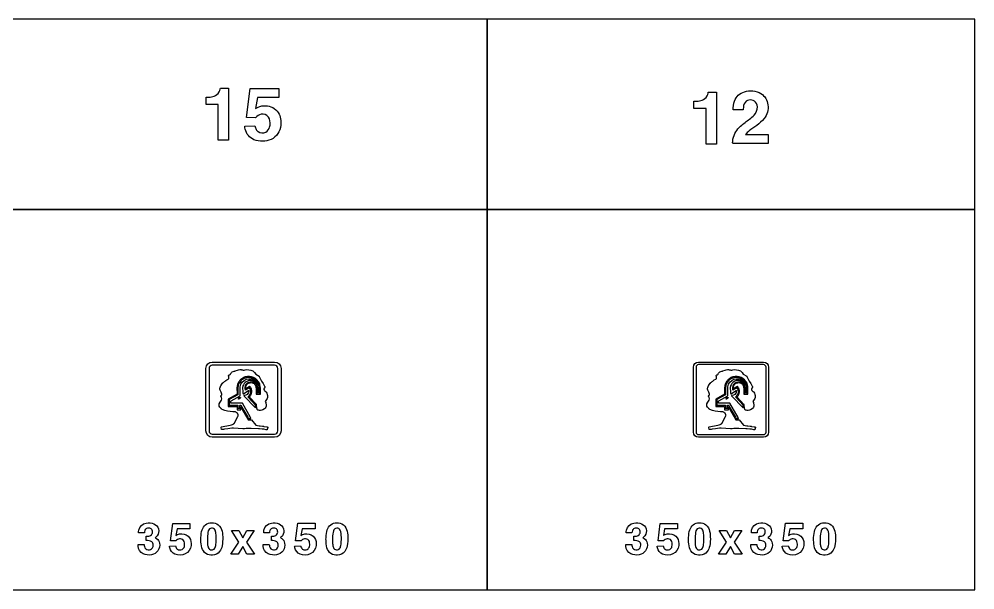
# Model space of a CAD drawing. Extents: x 0 to 18160, y 0 to 2655.
# Drawn here: x 13711 to 18160, y 0 to 2655 of the extents above; entities that cross this region are included whole.
import ezdxf

# ---------------------------------------------------------------- set-up
doc = ezdxf.new("R2010")
doc.units = 0
doc.header["$MEASUREMENT"] = 0

msp = doc.modelspace()

# ---------------------------------------------------------------- linework, layer by layer
for points in [[(13620, 1770), (15890, 1770), (15890, 2655), (13620, 2655)], [(15890, 1770), (18160, 1770), (18160, 2655), (15890, 2655)], [(13620, 0), (15890, 0), (15890, 1770), (13620, 1770)], [(15890, 0), (18160, 0), (18160, 1770), (15890, 1770)], [(14734.2, 221.783), (14699.1, 276.333), (14733.9, 276.333), (14752.1, 242.281), (14770.8, 276.333), (14805, 276.333), (14769.4, 222.304), (14806, 166.285), (14771.4, 166.285), (14751.6, 202.375), (14731.2, 166.285), (14697, 166.285)], [(17004.2, 221.783), (16969.1, 276.333), (17003.9, 276.333), (17022.1, 242.281), (17040.8, 276.333), (17075, 276.333), (17039.4, 222.304), (17076, 166.285), (17041.4, 166.285), (17021.6, 202.375), (17001.2, 166.285), (16967, 166.285)]]:
    msp.add_lwpolyline(points, close=True)
for points in [[(14580.9, 2291.94), (14594.1, 2291.94, 0.0261527), (14600.1, 2292.61, 0.0824327), (14624.9, 2299.84, 0.211118), (14644.9, 2323.58, 0.0230957), (14647.6, 2333.49), (14685.7, 2333.49), (14685.7, 2091.51), (14637.1, 2091.51), (14637.1, 2258.53), (14580.9, 2258.53)], [(14761, 2156.5), (14808, 2158.28, 0.0452719), (14814.4, 2142.04, 0.0567733), (14819.1, 2135.17, 0.070207), (14823.5, 2131.7, 0.264984), (14859.6, 2129.8, 0.20748), (14877, 2152.9, 0.147389), (14875.8, 2190.94, 0.308532), (14846.4, 2212.34, 0.215743), (14816.7, 2202.11, 0.028781), (14811.3, 2195.87), (14768.7, 2197.89), (14786.5, 2332.56), (14920.5, 2332.56), (14920.5, 2290.7), (14820.1, 2290.7), (14811.1, 2238.69, -0.0211252), (14824, 2246.23, -0.121371), (14857.4, 2252.08, -0.244671), (14917.2, 2220.12, -0.173069), (14928.7, 2161, -0.256779), (14883.6, 2095.01, -0.199585), (14804, 2093.94, -0.245625), (14763.7, 2142.83, -0.0170062)], [(16852.4, 2273.43), (16865.5, 2273.43, 0.0261527), (16871.5, 2274.1, 0.0824327), (16896.4, 2281.32, 0.211118), (16916.4, 2305.06, 0.0230957), (16919, 2314.97), (16957.1, 2314.97), (16957.1, 2072.99), (16908.5, 2072.99), (16908.5, 2240.01), (16852.4, 2240.01)], [(17032.5, 2075.98, -0.0640343), (17033.8, 2096.92, -0.161687), (17069.6, 2157.46, -0.0283718), (17111.4, 2189.85, 0.0545111), (17132.3, 2207.78, 0.192461), (17147.3, 2247.31, 0.234238), (17133.7, 2273.69, 0.196223), (17108.4, 2278.47, 0.252425), (17086.4, 2261.29, 0.0856617), (17082.3, 2244.27, 0.0202329), (17081.6, 2232.58), (17034.9, 2232.58, -0.0983795), (17041, 2273.89, -0.245047), (17087.1, 2317.02, -0.207102), (17164.1, 2308.69, -0.233443), (17196.6, 2256.36, -0.20961), (17178.4, 2192.18, -0.0785124), (17144.5, 2160.7, 0.0107372), (17108.7, 2134.91, 0.0665092), (17092.8, 2118.88), (17197.3, 2118.88), (17197.3, 2075.98)], [(14610, 709.996, -0.414213), (14580, 739.996), (14580, 1030, -0.414213), (14610, 1060), (14900, 1060, -0.414213), (14930, 1030), (14930, 739.996, -0.414213), (14900, 709.996)], [(14610, 724.996), (14900, 724.996, 0.414213), (14915, 739.996), (14915, 1030, 0.414213), (14900, 1045), (14610, 1045, 0.414213), (14595, 1030), (14595, 739.996, 0.414213)], [(14769.3, 1024.77), (14779.6, 1024.32, -0.272381), (14812.1, 1003.29), (14827.9, 993.55, -0.0351488), (14829.7, 990.036), (14838.7, 971.473), (14847.5, 959.996), (14853.3, 947.696, 0.00452039), (14854.5, 945.533, -0.139733), (14855, 943.759, -0.0552979), (14854.7, 942.794, -0.0368354), (14853.6, 939.838, -0.0933), (14852.3, 938.413, 0.0385909), (14850.9, 937.06, 0.171669), (14850.2, 935.029, 0.0879927), (14850.6, 931.899, 0.131891), (14855.2, 924.816, 0.00814325), (14858.8, 922.054, -0.110819), (14860.6, 919.823, -0.0505202), (14865.5, 908.883, -0.137209), (14865.9, 891.002), (14856.9, 875.92, -0.114361), (14861.2, 858.681, -0.236911), (14852.9, 842.165), (14845.8, 837.293, -0.0916624), (14834.1, 834.919, -0.0766709), (14825, 835.53, -0.0634186), (14820.5, 837.311, -0.192413), (14818.6, 839.961, -0.0559791), (14818, 843.531), (14816.4, 861.94, -0.0151754), (14815.2, 862.735), (14783, 896.147, -0.0367297), (14782.6, 896.633, -0.105795), (14782.6, 897.017, -0.0630443), (14783.2, 897.771, -0.00801336), (14783.8, 898.353, 0.0563616), (14787.9, 903.882, -0.0212945), (14789.2, 905.848, 0.0225414), (14790.6, 907.933, 0.225137), (14792.9, 933.339, 0.0707982), (14790.4, 938.363, -0.0173439), (14787.6, 942.904, 0.0937967), (14785.3, 945.553, 0.228492), (14784.3, 945.718, 0.0916299), (14783, 945.056, -0.0175507), (14782.2, 944.512), (14766.7, 935.534, -0.0872029), (14766.6, 943.486, -0.263434), (14781.6, 962.36, -0.446793), (14812.2, 947.655, -0.0857683), (14813.8, 938.248), (14813.8, 909.884), (14833.8, 909.884), (14833.8, 938.88, 0.0548996), (14831.7, 953.158, 0.0502519), (14829.3, 961.181, 0.379363), (14763.6, 990.77, 0.0100578), (14761.7, 990.114, 0.046222), (14756.2, 987.646), (14747.1, 982.398, 0.0250119), (14744.5, 980.659, 0.0352038), (14742.8, 979.207, 0.0428932), (14734.5, 969.845, 0.0893991), (14728.1, 956.918, -0.0264907), (14727.2, 954.218, 0.0141389), (14726.7, 952.787, 0.0789251), (14725, 941.613), (14725.1, 911.155), (14683.9, 886.564), (14683.9, 853.499), (14725.1, 853.499), (14725.1, 836.996), (14742.3, 836.996), (14742.3, 851.086), (14743.1, 849.685), (14775, 793.991, 0.117234), (14776.4, 792.287, 0.153383), (14779.1, 791.613), (14793.3, 791.613), (14812.7, 765.925), (14828.3, 763.784, -0.0171718), (14830.2, 763.453, 0.0231631), (14832.8, 763.038), (14844.4, 761.722, -0.0339814), (14848, 761.069, 0.0187214), (14849.9, 760.649), (14863.3, 758.293, 0.00712529), (14867.1, 757.756, -0.319529), (14868.1, 756.849, -0.106784), (14868.1, 755.742), (14865.9, 745.376, -0.0564969), (14865.7, 744.666, -0.237797), (14865.2, 744.444, 0.0292895), (14861.6, 745.074), (14849.6, 747.209, 0.0474153), (14845.6, 747.528, -0.0303567), (14843, 747.646), (14830, 749.046, 0.0269479), (14826.3, 749.241, -0.0132308), (14824.5, 749.287), (14791.4, 751.132, -0.0197714), (14773.6, 750.188, 0.00501589), (14768.8, 750.076, 0.0168192), (14767.4, 749.98, -0.0429214), (14753, 749.549), (14709.3, 752.277, 0.0580237), (14701.7, 751.913), (14683, 748.67), (14666.3, 747.094, -0.00582493), (14659.6, 746.164, -0.00787274), (14656.5, 745.454, -0.177414), (14654.1, 745.791, -0.0952391), (14653.2, 746.713), (14650.9, 754.641, -0.0289141), (14650.7, 755.573, -0.306466), (14651.7, 757.593, -0.0731151), (14653.2, 758.197), (14693.8, 765.888, 0.0618712), (14704.5, 769.286, 0.0324057), (14709.5, 771.863, 0.107879), (14711.4, 773.976, -0.0295279), (14712.8, 775.926), (14727.7, 804.428, 0.011832), (14729.4, 807.685, 0.131023), (14729.9, 811.049, -0.0951736), (14730.1, 813.882, 0.184945), (14730.1, 816.806, 0.00535963), (14729.6, 817.991, 0.169795), (14724.9, 824.081, 0.037116), (14719.8, 827.207, 0.107281), (14715.8, 828.057), (14705.8, 828.057, -0.0900383), (14656.6, 838.535, -0.0897743), (14652.1, 842.767, 0.0397554), (14650.8, 844.312, 0.0428812), (14649.3, 845.519, -0.157501), (14641.9, 855.214), (14642, 866.085), (14646.6, 872.86, 0.298875), (14653.1, 894.229, 0.0200528), (14651.7, 897.921, 0.025612), (14650.7, 899.834, -0.0416662), (14650.3, 900.675, -0.226621), (14650.4, 901.648, -0.0281996), (14651, 902.54, 0.103227), (14651.5, 903.448, -0.142575), (14653, 906.291, 0.0354014), (14654.7, 908.344, 0.208386), (14655.1, 910.565, 0.0612509), (14653.9, 913.55, -0.0277643), (14653.4, 914.732, 0.0379144), (14649.6, 923.382, -0.0251174), (14647, 929.299, -0.215777), (14647.7, 945.677, -0.0241205), (14649.7, 949.122, 0.00797164), (14651.6, 952.17, 0.0321895), (14652, 952.96, -0.101456), (14657.4, 960.786, -0.0128298), (14659.8, 963.013, -0.0278686), (14661, 963.945, 0.0282578), (14673.4, 973.608), (14677.1, 976.835), (14684, 980.817, 0.0906004), (14686.9, 983.058, 0.181924), (14687.7, 985.615, 0.0645656), (14686.9, 990.461, -0.0432402), (14686.4, 993.495, 0.0503512), (14686.1, 994.552, -0.130603), (14685.9, 995.773, -0.0928993), (14686.5, 997.234, -0.138887), (14689.3, 999.617, 0.0367812), (14692.8, 1001.52, 0.140196), (14695.5, 1005.14, -0.0804101), (14699.5, 1011.5, -0.0441208), (14701.5, 1013.38, -0.0902808), (14702.7, 1014.02, -0.0133775), (14712.5, 1016.9, 0.0362), (14715, 1017.78, -0.022503), (14716.6, 1018.36), (14726.9, 1021.72, -0.0286518), (14738.3, 1024.38, 0.0212538), (14740.8, 1025.26, -0.130544), (14742.9, 1025.52, -0.0943764), (14743.8, 1025.15, 0.0820529), (14747.3, 1023.79, 0.0266149), (14753.6, 1022.1, 0.13655), (14757.9, 1022.47, -0.105407)], [(16874, 709.996, -0.414213), (16850, 733.996), (16850, 1036, -0.414213), (16874, 1060), (17176, 1060, -0.414213), (17200, 1036), (17200, 733.996, -0.414213), (17176, 709.996)], [(16874, 721.996), (17176, 721.996, 0.414213), (17188, 733.996), (17188, 1036, 0.414213), (17176, 1048), (16874, 1048, 0.414213), (16862, 1036), (16862, 733.996, 0.414213)], [(17039.3, 1024.77), (17049.6, 1024.32, -0.272381), (17082.1, 1003.29), (17097.9, 993.55, -0.0351488), (17099.7, 990.036), (17108.7, 971.473), (17117.5, 959.996), (17123.3, 947.696, 0.00452039), (17124.5, 945.533, -0.139733), (17125, 943.759, -0.0552979), (17124.7, 942.794, -0.0368354), (17123.6, 939.838, -0.0933), (17122.3, 938.413, 0.0385909), (17120.9, 937.06, 0.171669), (17120.2, 935.029, 0.0879927), (17120.6, 931.899, 0.131891), (17125.2, 924.816, 0.00814325), (17128.8, 922.054, -0.110819), (17130.6, 919.823, -0.0505202), (17135.5, 908.883, -0.137209), (17135.9, 891.002), (17126.9, 875.92, -0.114361), (17131.2, 858.681, -0.236911), (17122.9, 842.165), (17115.8, 837.293, -0.0916624), (17104.1, 834.919, -0.0766709), (17095, 835.53, -0.0634186), (17090.5, 837.311, -0.192413), (17088.6, 839.961, -0.0559791), (17088, 843.531), (17086.4, 861.94, -0.0151754), (17085.2, 862.735), (17053, 896.147, -0.0367297), (17052.6, 896.633, -0.105795), (17052.6, 897.017, -0.0630443), (17053.2, 897.771, -0.00801336), (17053.8, 898.353, 0.0563616), (17057.9, 903.882, -0.0212945), (17059.2, 905.848, 0.0225414), (17060.6, 907.933, 0.225137), (17062.9, 933.339, 0.0707982), (17060.4, 938.363, -0.0173439), (17057.6, 942.904, 0.0937967), (17055.3, 945.553, 0.228492), (17054.3, 945.718, 0.0916299), (17053, 945.056, -0.0175507), (17052.2, 944.512), (17036.7, 935.534, -0.0872029), (17036.6, 943.486, -0.263434), (17051.6, 962.36, -0.446793), (17082.2, 947.655, -0.0857683), (17083.8, 938.248), (17083.8, 909.884), (17103.8, 909.884), (17103.8, 938.88, 0.0548996), (17101.7, 953.158, 0.0502519), (17099.3, 961.181, 0.379363), (17033.6, 990.77, 0.0100578), (17031.7, 990.114, 0.046222), (17026.2, 987.646), (17017.1, 982.398, 0.0250119), (17014.5, 980.659, 0.0352038), (17012.8, 979.207, 0.0428932), (17004.5, 969.845, 0.0893991), (16998.1, 956.918, -0.0264907), (16997.2, 954.218, 0.0141389), (16996.7, 952.787, 0.0789251), (16995, 941.613), (16995.1, 911.155), (16953.9, 886.564), (16953.9, 853.499), (16995.1, 853.499), (16995.1, 836.996), (17012.3, 836.996), (17012.3, 851.086), (17013.1, 849.685), (17045, 793.991, 0.117234), (17046.4, 792.287, 0.153383), (17049.1, 791.613), (17063.3, 791.613), (17082.7, 765.925), (17098.3, 763.784, -0.0171718), (17100.2, 763.453, 0.0231631), (17102.8, 763.038), (17114.4, 761.722, -0.0339814), (17118, 761.069, 0.0187214), (17119.9, 760.649), (17133.3, 758.293, 0.00712529), (17137.1, 757.756, -0.319529), (17138.1, 756.849, -0.106784), (17138.1, 755.742), (17135.9, 745.376, -0.0564969), (17135.7, 744.666, -0.237797), (17135.2, 744.444, 0.0292895), (17131.6, 745.074), (17119.6, 747.209, 0.0474153), (17115.6, 747.528, -0.0303567), (17113, 747.646), (17100, 749.046, 0.0269479), (17096.3, 749.241, -0.0132308), (17094.5, 749.287), (17061.4, 751.132, -0.0197714), (17043.6, 750.188, 0.00501589), (17038.8, 750.076, 0.0168192), (17037.4, 749.98, -0.0429214), (17023, 749.549), (16979.3, 752.277, 0.0580237), (16971.7, 751.913), (16953, 748.67), (16936.3, 747.094, -0.00582493), (16929.6, 746.164, -0.00787274), (16926.5, 745.454, -0.177414), (16924.1, 745.791, -0.0952391), (16923.2, 746.713), (16920.9, 754.641, -0.0289141), (16920.7, 755.573, -0.306466), (16921.7, 757.593, -0.0731151), (16923.2, 758.197), (16963.8, 765.888, 0.0618712), (16974.5, 769.286, 0.0324057), (16979.5, 771.863, 0.107879), (16981.4, 773.976, -0.0295279), (16982.8, 775.926), (16997.7, 804.428, 0.011832), (16999.4, 807.685, 0.131023), (16999.9, 811.049, -0.0951736), (17000.1, 813.882, 0.184945), (17000.1, 816.806, 0.00535963), (16999.6, 817.991, 0.169795), (16994.9, 824.081, 0.037116), (16989.8, 827.207, 0.107281), (16985.8, 828.057), (16975.8, 828.057, -0.0900383), (16926.6, 838.535, -0.0897743), (16922.1, 842.767, 0.0397554), (16920.8, 844.312, 0.0428812), (16919.3, 845.519, -0.157501), (16911.9, 855.214), (16912, 866.085), (16916.6, 872.86, 0.298875), (16923.1, 894.229, 0.0200528), (16921.7, 897.921, 0.025612), (16920.7, 899.834, -0.0416662), (16920.3, 900.675, -0.226621), (16920.4, 901.648, -0.0281996), (16921, 902.54, 0.103227), (16921.5, 903.448, -0.142575), (16923, 906.291, 0.0354014), (16924.7, 908.344, 0.208386), (16925.1, 910.565, 0.0612509), (16923.9, 913.55, -0.0277643), (16923.4, 914.732, 0.0379144), (16919.6, 923.382, -0.0251174), (16917, 929.299, -0.215777), (16917.7, 945.677, -0.0241205), (16919.7, 949.122, 0.00797164), (16921.6, 952.17, 0.0321895), (16922, 952.96, -0.101456), (16927.4, 960.786, -0.0128298), (16929.8, 963.013, -0.0278686), (16931, 963.945, 0.0282578), (16943.4, 973.608), (16947.1, 976.835), (16954, 980.817, 0.0906004), (16956.9, 983.058, 0.181924), (16957.7, 985.615, 0.0645656), (16956.9, 990.461, -0.0432402), (16956.4, 993.495, 0.0503512), (16956.1, 994.552, -0.130603), (16955.9, 995.773, -0.0928993), (16956.5, 997.234, -0.138887), (16959.3, 999.617, 0.0367812), (16962.8, 1001.52, 0.140196), (16965.5, 1005.14, -0.0804101), (16969.5, 1011.5, -0.0441208), (16971.5, 1013.38, -0.0902808), (16972.7, 1014.02, -0.0133775), (16982.5, 1016.9, 0.0362), (16985, 1017.78, -0.022503), (16986.6, 1018.36), (16996.9, 1021.72, -0.0286518), (17008.3, 1024.38, 0.0212538), (17010.8, 1025.26, -0.130544), (17012.9, 1025.52, -0.0943764), (17013.8, 1025.15, 0.0820529), (17017.3, 1023.79, 0.0266149), (17023.6, 1022.1, 0.13655), (17027.9, 1022.47, -0.105407)], [(14830.3, 942.918, 0.0809693), (14826.3, 958.869, 0.406042), (14758.2, 983.195, 0.0528604), (14748.3, 977.174, 0.0744059), (14742.3, 971.058), (14737.5, 964.259, 0.077881), (14731.2, 951.834, 0.0736085), (14729.4, 942.077), (14729.1, 907.869), (14688, 884.833), (14688, 859.026), (14727.5, 859.026, -0.0831435), (14728.5, 858.902, -0.30498), (14729.3, 857.809), (14729.3, 845.607, 0.0110357), (14729.5, 844.659), (14738.8, 844.667), (14738.8, 857.444, -0.0487494), (14739.1, 858.641, -0.0962021), (14739.7, 859.051, -0.138746), (14742.8, 858.973, -0.171905), (14743.6, 858.35), (14775.5, 802.749), (14778.3, 797.613), (14788.9, 797.61, 0.0807511), (14789, 798.339, 0.0973514), (14788.4, 800.351, -0.0342127), (14787.7, 801.721), (14750, 868.069), (14749.7, 868.653), (14697, 868.653), (14697, 870.242), (14696.9, 877.847, -0.0990447), (14697.2, 878.596, -0.103227), (14697.7, 879.11), (14739.5, 902.408), (14740.3, 902.855), (14740.2, 944.63, -0.618886), (14812.5, 970.027), (14813.1, 969.417, -0.173463), (14826.1, 943.238), (14826.1, 918.748), (14821.5, 918.853), (14821.5, 940.127, 0.0401373), (14820.2, 947.647, 0.106367), (14813.7, 960.92, 0.405669), (14767.5, 967.927, 0.152124), (14752.6, 948.767, 0.0448174), (14751, 942.118), (14752.6, 919.193, -0.0109573), (14752.7, 918.162, 0.0542333), (14753, 913.885, 0.137558), (14753.7, 912.532, 0.228972), (14754.4, 912.206, 0.104125), (14755.4, 912.478, 0.0144005), (14756.4, 913.123), (14779, 927.367), (14779.8, 927.902, -0.1916), (14772.8, 909.354, -0.0274632), (14772.1, 908.61, -0.120855), (14760.1, 904.493, 0.0388256), (14758.7, 904.477, 0.17535), (14757.6, 903.947, 0.266883), (14757.4, 903.12, 0.0954092), (14758.2, 901.735), (14811.6, 846.286), (14811.7, 859.002), (14776.8, 896.789, -0.142467), (14777.1, 897.536, -0.055416), (14777.8, 898.454, 0.416362), (14782.9, 939.898, 0.00916698), (14782.4, 940.437), (14764, 929.629, -0.177926), (14766.7, 955.632, -0.0484485), (14769.3, 958.958, -0.498836), (14814.4, 955.831, -0.137513), (14817.8, 944.274), (14817.9, 912.661), (14830.3, 912.661), (14830.3, 938.328, 0.0289025)], [(17100.3, 942.918, 0.0809693), (17096.3, 958.869, 0.406042), (17028.2, 983.195, 0.0528604), (17018.3, 977.174, 0.0744059), (17012.3, 971.058), (17007.5, 964.259, 0.077881), (17001.2, 951.834, 0.0736085), (16999.4, 942.077), (16999.1, 907.869), (16958, 884.833), (16958, 859.026), (16997.5, 859.026, -0.0831435), (16998.5, 858.902, -0.30498), (16999.3, 857.809), (16999.3, 845.607, 0.0110357), (16999.5, 844.659), (17008.8, 844.667), (17008.8, 857.444, -0.0487494), (17009.1, 858.641, -0.0962021), (17009.7, 859.051, -0.138746), (17012.8, 858.973, -0.171905), (17013.6, 858.35), (17045.5, 802.749), (17048.3, 797.613), (17058.9, 797.61, 0.0807511), (17059, 798.339, 0.0973514), (17058.4, 800.351, -0.0342127), (17057.7, 801.721), (17020, 868.069), (17019.7, 868.653), (16967, 868.653), (16967, 870.242), (16966.9, 877.847, -0.0990447), (16967.2, 878.596, -0.103227), (16967.7, 879.11), (17009.5, 902.408), (17010.3, 902.855), (17010.2, 944.63, -0.618886), (17082.5, 970.027), (17083.1, 969.417, -0.173463), (17096.1, 943.238), (17096.1, 918.748), (17091.5, 918.853), (17091.5, 940.127, 0.0401373), (17090.2, 947.647, 0.106367), (17083.7, 960.92, 0.405669), (17037.5, 967.927, 0.152124), (17022.6, 948.767, 0.0448174), (17021, 942.118), (17022.6, 919.193, -0.0109573), (17022.7, 918.162, 0.0542333), (17023, 913.885, 0.137558), (17023.7, 912.532, 0.228972), (17024.4, 912.206, 0.104125), (17025.4, 912.478, 0.0144005), (17026.4, 913.123), (17049, 927.367), (17049.8, 927.902, -0.1916), (17042.8, 909.354, -0.0274632), (17042.1, 908.61, -0.120855), (17030.1, 904.493, 0.0388256), (17028.7, 904.477, 0.17535), (17027.6, 903.947, 0.266883), (17027.4, 903.12, 0.0954092), (17028.2, 901.735), (17081.6, 846.286), (17081.7, 859.002), (17046.8, 896.789, -0.142467), (17047.1, 897.536, -0.055416), (17047.8, 898.454, 0.416362), (17052.9, 939.898, 0.00916698), (17052.4, 940.437), (17034, 929.629, -0.177926), (17036.7, 955.632, -0.0484485), (17039.3, 958.958, -0.498836), (17084.4, 955.831, -0.137513), (17087.8, 944.274), (17087.9, 912.661), (17100.3, 912.661), (17100.3, 938.328, 0.0289025)], [(14734.1, 894.187, -0.23875), (14734.7, 894.69), (14735, 894.737), (14740.1, 894.724, -0.0593731), (14740.5, 894.656, -0.240625), (14740.8, 894.3, -0.118053), (14740.9, 893.594, -0.207117), (14739.9, 892.293), (14739.5, 891.991), (14733.4, 887.542, -0.232009), (14732.8, 887.64), (14732.7, 888.749)], [(17004.1, 894.187, -0.23875), (17004.7, 894.69), (17005, 894.737), (17010.1, 894.724, -0.0593731), (17010.5, 894.656, -0.240625), (17010.8, 894.3, -0.118053), (17010.9, 893.594, -0.207117), (17009.9, 892.293), (17009.5, 891.991), (17003.4, 887.542, -0.232009), (17002.8, 887.64), (17002.7, 888.749)], [(14264.9, 210.618), (14292.7, 210.618, 0.0411845), (14294, 201.495, 0.335066), (14312.3, 186.329, 0.276505), (14331.4, 195.05, 0.158203), (14334.8, 207.49, 0.0878221), (14333, 217.04, 0.217575), (14321.9, 227.158, 0.0882727), (14309.1, 229.031), (14302.7, 229.031), (14302.7, 250.192, 0.0282129), (14314.4, 250.547, 0.50028), (14330.6, 277.846, 0.235001), (14319.5, 286.874, 0.165496), (14304.1, 285.5, 0.220849), (14295.5, 275.571, 0.055705), (14293.8, 264.647), (14266.9, 264.647, -0.0488003), (14268, 278.201, -0.30773), (14302.6, 310.903, -0.146685), (14338.2, 307.348, -0.469869), (14354.2, 251.685, -0.0891152), (14346.9, 244.623), (14344.4, 242.822, -0.0245333), (14351.1, 238.983, -0.202429), (14364.5, 216.969, -0.422325), (14326.9, 163.296, -0.154301), (14288.4, 167.609, -0.287878), (14265, 204.03, -0.0143877)], [(14556.9, 234.262, -0.0563084), (14560.5, 271.963, -0.130301), (14573.8, 298.243, -0.174843), (14598.9, 311.086, -0.147552), (14630.8, 307.106, -0.192146), (14652.9, 281.205, -0.0833996), (14658.4, 246.987, -0.0545507), (14655.4, 204.523, -0.116773), (14644, 178.077, -0.221099), (14611.1, 161.466, -0.162564), (14580.2, 168.978, -0.174743), (14561.4, 196.229, -0.0640867), (14556.9, 231.442)], [(14847.3, 210.655), (14875.2, 210.655, 0.0411845), (14876.4, 201.531, 0.335066), (14894.7, 186.366, 0.276505), (14913.9, 195.086, 0.158203), (14917.2, 207.527, 0.0878221), (14915.4, 217.076, 0.217575), (14904.3, 227.195, 0.0882727), (14891.6, 229.067), (14885.1, 229.067), (14885.1, 250.228, 0.0282129), (14896.8, 250.584, 0.50028), (14913, 277.882, 0.235001), (14901.9, 286.911, 0.165496), (14886.5, 285.536, 0.220849), (14878, 275.607, 0.055705), (14876.2, 264.683), (14849.4, 264.683, -0.0488003), (14850.4, 278.238, -0.30773), (14885, 310.939, -0.146685), (14920.7, 307.384, -0.469869), (14936.6, 251.721, -0.0891152), (14929.4, 244.659), (14926.8, 242.858, -0.0245333), (14933.5, 239.019, -0.202429), (14946.9, 217.005, -0.422325), (14909.3, 163.332, -0.154301), (14870.8, 167.645, -0.287878), (14847.4, 204.067, -0.0143877)], [(15139.3, 234.299, -0.0563084), (15143, 272, -0.130301), (15156.3, 298.28, -0.174843), (15181.4, 311.123, -0.147552), (15213.2, 307.142, -0.192146), (15235.3, 281.242, -0.0833996), (15240.9, 247.024, -0.0545507), (15237.9, 204.559, -0.116773), (15226.4, 178.114, -0.221099), (15193.5, 161.502, -0.162564), (15162.6, 169.014, -0.174743), (15143.9, 196.265, -0.0640867), (15139.4, 231.479)], [(16534.9, 210.618), (16562.7, 210.618, 0.0411845), (16564, 201.495, 0.335066), (16582.3, 186.329, 0.276505), (16601.4, 195.05, 0.158203), (16604.8, 207.49, 0.0878221), (16603, 217.04, 0.217575), (16591.9, 227.158, 0.0882727), (16579.1, 229.031), (16572.7, 229.031), (16572.7, 250.192, 0.0282129), (16584.4, 250.547, 0.50028), (16600.6, 277.846, 0.235001), (16589.5, 286.874, 0.165496), (16574.1, 285.5, 0.220849), (16565.5, 275.571, 0.055705), (16563.8, 264.647), (16536.9, 264.647, -0.0488003), (16538, 278.201, -0.30773), (16572.6, 310.903, -0.146685), (16608.2, 307.348, -0.469869), (16624.2, 251.685, -0.0891152), (16616.9, 244.623), (16614.4, 242.822, -0.0245333), (16621.1, 238.983, -0.202429), (16634.5, 216.969, -0.422325), (16596.9, 163.296, -0.154301), (16558.4, 167.609, -0.287878), (16535, 204.03, -0.0143877)], [(16826.9, 234.262, -0.0563084), (16830.5, 271.963, -0.130301), (16843.8, 298.243, -0.174843), (16868.9, 311.086, -0.147552), (16900.8, 307.106, -0.192146), (16922.9, 281.205, -0.0833996), (16928.4, 246.987, -0.0545507), (16925.4, 204.523, -0.116773), (16914, 178.077, -0.221099), (16881.1, 161.466, -0.162564), (16850.2, 168.978, -0.174743), (16831.4, 196.229, -0.0640867), (16826.9, 231.442)], [(17117.3, 210.655), (17145.2, 210.655, 0.0411845), (17146.4, 201.531, 0.335066), (17164.7, 186.366, 0.276505), (17183.9, 195.086, 0.158203), (17187.2, 207.527, 0.0878221), (17185.4, 217.076, 0.217575), (17174.3, 227.195, 0.0882727), (17161.6, 229.067), (17155.1, 229.067), (17155.1, 250.228, 0.0282129), (17166.8, 250.584, 0.50028), (17183, 277.882, 0.235001), (17171.9, 286.911, 0.165496), (17156.5, 285.536, 0.220849), (17148, 275.607, 0.055705), (17146.3, 264.683), (17119.4, 264.683, -0.0488003), (17120.4, 278.238, -0.30773), (17155, 310.939, -0.146685), (17190.7, 307.384, -0.469869), (17206.6, 251.721, -0.0891152), (17199.4, 244.659), (17196.8, 242.858, -0.0245333), (17203.5, 239.019, -0.202429), (17216.9, 217.005, -0.422325), (17179.3, 163.332, -0.154301), (17140.8, 167.645, -0.287878), (17117.4, 204.067, -0.0143877)], [(17409.3, 234.299, -0.0563084), (17413, 272, -0.130301), (17426.3, 298.28, -0.174843), (17451.4, 311.123, -0.147552), (17483.2, 307.142, -0.192146), (17505.3, 281.242, -0.0833996), (17510.9, 247.024, -0.0545507), (17507.9, 204.559, -0.116773), (17496.4, 178.114, -0.221099), (17463.5, 161.502, -0.162564), (17432.6, 169.014, -0.174743), (17413.9, 196.265, -0.0640867), (17409.4, 231.479)], [(14410.5, 203.85), (14438.6, 204.916, 0.0452719), (14442.5, 195.177, 0.0567733), (14445.3, 191.054, 0.070207), (14448, 188.968, 0.264984), (14469.6, 187.831, 0.20748), (14480, 201.694, 0.147389), (14479.4, 224.513, 0.308532), (14461.7, 237.357, 0.215743), (14443.9, 231.22, 0.028781), (14440.6, 227.476), (14415.1, 228.684), (14425.7, 309.49), (14506.2, 309.49), (14506.2, 284.371), (14445.9, 284.371), (14440.5, 253.163, -0.0211252), (14448.3, 257.689, -0.121371), (14468.3, 261.196, -0.244671), (14504.2, 242.025, -0.173069), (14511.1, 206.551, -0.256779), (14484, 166.954, -0.199585), (14436.3, 166.314, -0.245625), (14412.1, 195.651, -0.0170062)], [(14587.7, 215.944, 0.0124589), (14588, 212.153, 0.0668192), (14591.4, 196.916, 0.615362), (14621.9, 193.551, 0.0726881), (14625.2, 201.371, 0.0588562), (14628, 223.741, 0.0389037), (14627.1, 263.93, 0.084671), (14623.1, 277.935, 0.156013), (14616.2, 285.233, 0.143208), (14606.8, 287.011, 0.172584), (14597.3, 283.29, 0.132565), (14591.4, 273.954, 0.0498315), (14588.7, 260.921, 0.0368731)], [(14992.9, 203.886), (15021.1, 204.953, 0.0452719), (15024.9, 195.213, 0.0567733), (15027.8, 191.09, 0.070207), (15030.4, 189.005, 0.264984), (15052, 187.868, 0.20748), (15062.5, 201.73, 0.147389), (15061.8, 224.55, 0.308532), (15044.2, 237.394, 0.215743), (15026.3, 231.256, 0.028781), (15023.1, 227.512), (14997.5, 228.721), (15008.2, 309.526), (15088.6, 309.526), (15088.6, 284.408), (15028.3, 284.408), (15023, 253.199, -0.0211252), (15030.7, 257.725, -0.121371), (15050.7, 261.232, -0.244671), (15086.6, 242.062, -0.173069), (15093.5, 206.588, -0.256779), (15066.4, 166.991, -0.199585), (15018.7, 166.351, -0.245625), (14994.5, 195.687, -0.0170062)], [(15170.2, 215.981, 0.0124589), (15170.5, 212.19, 0.0668192), (15173.8, 196.953, 0.615362), (15204.4, 193.588, 0.0726881), (15207.6, 201.408, 0.0588562), (15210.5, 223.777, 0.0389037), (15209.5, 263.967, 0.084671), (15205.5, 277.972, 0.156013), (15198.7, 285.27, 0.143208), (15189.2, 287.047, 0.172584), (15179.8, 283.327, 0.132565), (15173.8, 273.991, 0.0498315), (15171.1, 260.957, 0.0368731)], [(16680.5, 203.85), (16708.6, 204.916, 0.0452719), (16712.5, 195.177, 0.0567733), (16715.3, 191.054, 0.070207), (16718, 188.968, 0.264984), (16739.6, 187.831, 0.20748), (16750, 201.694, 0.147389), (16749.4, 224.513, 0.308532), (16731.7, 237.357, 0.215743), (16713.9, 231.22, 0.028781), (16710.6, 227.476), (16685.1, 228.684), (16695.7, 309.49), (16776.2, 309.49), (16776.2, 284.371), (16715.9, 284.371), (16710.5, 253.163, -0.0211252), (16718.3, 257.689, -0.121371), (16738.3, 261.196, -0.244671), (16774.2, 242.025, -0.173069), (16781.1, 206.551, -0.256779), (16754, 166.954, -0.199585), (16706.3, 166.314, -0.245625), (16682.1, 195.651, -0.0170062)], [(16857.7, 215.944, 0.0124589), (16858, 212.153, 0.0668192), (16861.4, 196.916, 0.615362), (16891.9, 193.551, 0.0726881), (16895.2, 201.371, 0.0588562), (16898, 223.741, 0.0389037), (16897.1, 263.93, 0.084671), (16893.1, 277.935, 0.156013), (16886.2, 285.233, 0.143208), (16876.8, 287.011, 0.172584), (16867.3, 283.29, 0.132565), (16861.4, 273.954, 0.0498315), (16858.7, 260.921, 0.0368731)], [(17262.9, 203.886), (17291.1, 204.953, 0.0452719), (17294.9, 195.213, 0.0567733), (17297.8, 191.09, 0.070207), (17300.4, 189.005, 0.264984), (17322, 187.868, 0.20748), (17332.5, 201.73, 0.147389), (17331.8, 224.55, 0.308532), (17314.2, 237.394, 0.215743), (17296.3, 231.256, 0.028781), (17293.1, 227.512), (17267.5, 228.721), (17278.2, 309.526), (17358.6, 309.526), (17358.6, 284.408), (17298.3, 284.408), (17293, 253.199, -0.0211252), (17300.7, 257.725, -0.121371), (17320.7, 261.232, -0.244671), (17356.6, 242.062, -0.173069), (17363.5, 206.588, -0.256779), (17336.4, 166.991, -0.199585), (17288.7, 166.351, -0.245625), (17264.5, 195.687, -0.0170062)], [(17440.2, 215.981, 0.0124589), (17440.5, 212.19, 0.0668192), (17443.8, 196.953, 0.615362), (17474.4, 193.588, 0.0726881), (17477.6, 201.408, 0.0588562), (17480.5, 223.777, 0.0389037), (17479.5, 263.967, 0.084671), (17475.5, 277.972, 0.156013), (17468.7, 285.27, 0.143208), (17459.2, 287.047, 0.172584), (17449.8, 283.327, 0.132565), (17443.8, 273.991, 0.0498315), (17441.1, 260.957, 0.0368731)]]:
    msp.add_lwpolyline(points, format="xyb", close=True)

doc.saveas('drawing.dxf')
